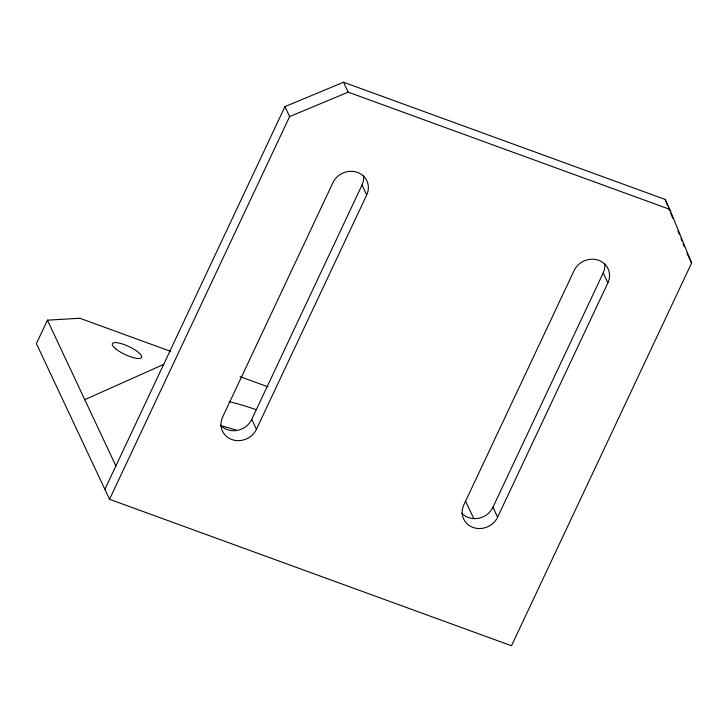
<?xml version="1.0" encoding="UTF-8"?>
<svg xmlns="http://www.w3.org/2000/svg" width="728" height="728" viewBox="0 0 728 728"><rect width="100%" height="100%" fill="white"/><g stroke="black" fill="none" stroke-linecap="round" stroke-linejoin="round"><path stroke-width="1.09" d="M170.652 351.36L79.843 318.263L47.429 320.174L36.4 343.607L109.537 499.29L511.502 645.772L691.6 263.054L669.778 209.355L665.11 199.417L343.534 82.228L284.957 106.625L104.868 489.353M109.537 499.29L289.626 116.562L348.202 92.165L669.778 209.355M256.429 429.293L366.694 194.977A18.846 17.208 -25.2 0 0 357.53 172.418A18.846 17.208 -25.2 0 0 332.924 182.673L222.659 416.989A18.846 17.208 -25.2 0 0 231.832 439.548A18.846 17.208 -25.2 0 0 256.429 429.293L251.761 419.355L362.025 185.039A18.846 17.208 -25.2 0 0 363.618 176.012M497.615 517.189L607.871 282.864A18.846 17.208 -25.2 0 0 598.707 260.315A18.846 17.208 -25.2 0 0 574.11 270.561L463.845 504.886A18.846 17.208 -25.2 0 0 473.009 527.436A18.846 17.208 -25.2 0 0 497.615 517.189L492.947 507.252L603.203 272.927A18.846 17.208 -25.2 0 0 604.804 263.9M84.776 399.672L163.673 364.382M240.094 376.658L267.877 386.786M686.932 253.117L691.6 263.054M603.203 272.927L607.871 282.864M343.534 82.228L348.202 92.165M362.025 185.039L366.694 194.977M284.957 106.625L289.626 116.562M465.674 501.319L473.819 518.645M47.429 320.174L115.888 465.92M665.11 199.417L667.676 205.733M668.532 207.835L669.815 210.993M670.67 213.104L672.818 218.364M677.95 231.004L679.233 234.161M680.944 238.375L682.227 241.532M683.082 243.643L684.365 246.801M492.947 507.252A18.846 17.208 -25.2 0 1 461.67 513.085M251.761 419.355A18.846 17.208 -25.2 0 1 220.484 425.188M228.983 401.629A99.627 27.291 25.2 0 1 256.247 409.737M220.256 425.607A99.627 27.291 25.2 0 1 236.464 430.202M115.861 348.958A16.152 4.423 25.2 0 0 140.923 358.094A16.152 4.423 25.2 0 0 124.188 344.581A16.152 4.423 25.2 0 0 115.861 348.958"/></g></svg>
